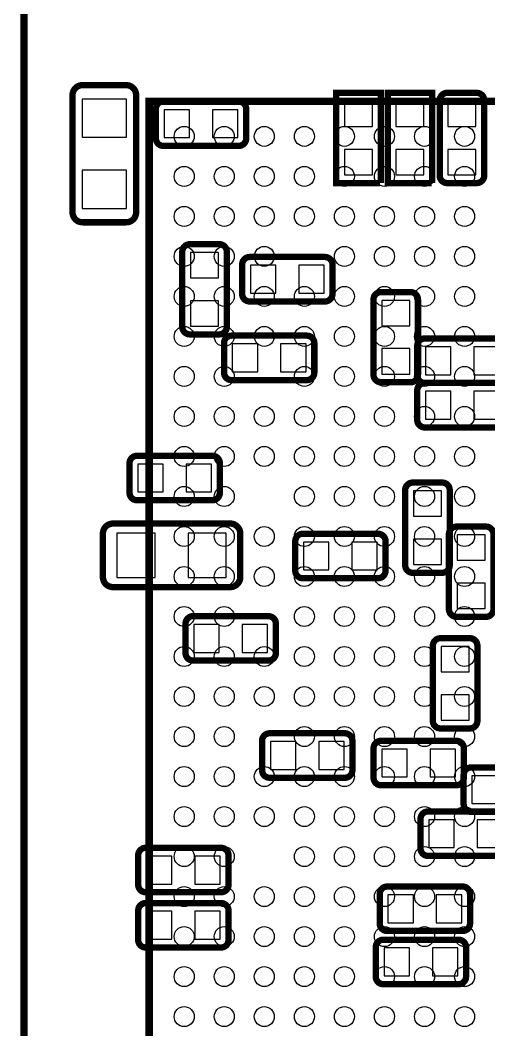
# Model space of a CAD drawing. Extents: x 0 to 70, y 0.5 to 55.5.
# Drawn here: x 19.6 to 28.96, y 19.44 to 39.62 of the extents above; entities that cross this region are included whole.
import ezdxf

# ---------------------------------------------------------------- set-up
doc = ezdxf.new("R2010")
doc.units = 0
for name, color, linetype in [('PG_SILKSCREEN_BOTTOM', 13, 'CONTINUOUS'), ('PG_SILKSCREEN_TOP', 253, 'CONTINUOUS'), ('PIN_BOTTOM', 13, 'CONTINUOUS'), ('PIN_TOP', 92, 'CONTINUOUS')]:
    doc.layers.add(name, color=color, linetype=linetype)

msp = doc.modelspace()

# ---------------------------------------------------------------- linework, layer by layer
at = {"layer": 'PG_SILKSCREEN_BOTTOM', "const_width": 0.127}
for points in [[(21.914307, 35.781361), (21.914307, 38.124562, 0.414206), (21.714308, 38.324561), (20.844307, 38.324561, 0.414212), (20.644307, 38.124562), (20.644307, 35.781361, 0.414219), (20.844307, 35.581361), (21.714308, 35.581361, 0.414212), (21.914307, 35.781361)], [(28.866084, 36.516589), (28.866084, 37.065102), (28.866084, 37.471502), (28.866084, 38.01999, 0.414239), (28.716072, 38.170002), (28.127071, 38.170002, 0.414212), (27.977084, 38.01999), (27.977084, 36.516589, 0.414178), (28.127071, 36.366602), (28.716072, 36.366602, 0.414212), (28.866084, 36.516589)], [(23.962487, 37.998756), (23.413974, 37.998756), (23.007574, 37.998756), (22.459086, 37.998756, 0.414221), (22.309074, 37.848769), (22.309074, 37.259768, 0.414214), (22.459086, 37.109756), (23.962487, 37.109756, 0.414164), (24.112474, 37.259768), (24.112474, 37.848769, 0.414187), (23.962487, 37.998756)], [(22.836022, 34.994571), (22.836022, 34.446083), (22.836022, 34.039683), (22.836022, 33.49117, 0.414211), (22.986035, 33.341183), (23.575035, 33.341183, 0.414175), (23.725022, 33.49117), (23.725022, 34.994571, 0.414214), (23.575035, 35.144583), (22.986035, 35.144583, 0.41425), (22.836022, 34.994571)], [(24.182045, 33.999272), (24.730558, 33.999272), (25.136958, 33.999272), (25.685445, 33.999272, 0.414208), (25.835458, 34.149259), (25.835458, 34.738259, 0.414239), (25.685445, 34.888272), (24.182045, 34.888272, 0.414217), (24.032058, 34.738259), (24.032058, 34.149259, 0.414186), (24.182045, 33.999272)], [(27.543684, 32.533311), (27.543684, 33.081824), (27.543684, 33.488224), (27.543684, 34.036711, 0.414232), (27.393671, 34.186724), (26.804671, 34.186724, 0.414215), (26.654684, 34.036711), (26.654684, 32.533311, 0.414193), (26.804671, 32.383324), (27.393671, 32.383324, 0.41421), (27.543684, 32.533311)], [(25.323521, 33.315351), (24.775008, 33.315351), (24.368608, 33.315351), (23.82012, 33.315351, 0.414251), (23.670108, 33.165339), (23.670108, 32.576338, 0.414208), (23.82012, 32.426351), (25.323521, 32.426351, 0.414174), (25.473508, 32.576338), (25.473508, 33.165339, 0.414217), (25.323521, 33.315351)], [(27.678507, 32.369811), (28.22702, 32.369811), (28.63342, 32.369811), (29.181908, 32.369811, 0.41422), (29.33192, 32.519798), (29.33192, 33.108798, 0.414239), (29.181908, 33.258811), (27.678507, 33.258811, 0.414205), (27.52852, 33.108798), (27.52852, 32.519798, 0.414186), (27.678507, 32.369811)], [(27.678507, 31.479998), (28.22702, 31.479998), (28.63342, 31.479998), (29.181908, 31.479998, 0.414246), (29.33192, 31.63001), (29.33192, 32.219011, 0.414213), (29.181908, 32.368998), (27.678507, 32.368998, 0.414179), (27.52852, 32.219011), (27.52852, 31.63001, 0.414212), (27.678507, 31.479998)], [(23.435793, 30.913832), (22.887305, 30.913832), (22.480905, 30.913832), (21.932392, 30.913832, 0.414171), (21.782405, 30.763845), (21.782405, 30.174844, 0.414215), (21.932392, 30.024832), (23.435793, 30.024832, 0.414253), (23.585805, 30.174844), (23.585805, 30.763845, 0.41421), (23.435793, 30.913832)], [(27.288236, 30.227549), (27.288236, 29.679036), (27.288236, 29.272636), (27.288236, 28.724149, 0.414206), (27.438223, 28.574136), (28.027224, 28.574136, 0.414242), (28.177236, 28.724149), (28.177236, 30.227549, 0.414219), (28.027224, 30.377536), (27.438223, 30.377536, 0.414183), (27.288236, 30.227549)], [(23.793958, 29.558209), (21.450757, 29.558209, 0.414199), (21.250758, 29.358209), (21.250758, 28.488208, 0.414219), (21.450757, 28.288209), (23.793958, 28.288209, 0.414226), (23.993958, 28.488208), (23.993958, 29.358209, 0.414205), (23.793958, 29.558209)], [(29.050869, 27.84409), (29.050869, 28.392603), (29.050869, 28.799003), (29.050869, 29.34749, 0.414211), (28.900882, 29.497503), (28.311881, 29.497503, 0.41423), (28.161869, 29.34749), (28.161869, 27.84409, 0.414213), (28.311881, 27.694103), (28.900882, 27.694103, 0.414195), (29.050869, 27.84409)], [(26.745971, 29.354221), (26.197458, 29.354221), (25.791058, 29.354221), (25.242571, 29.354221, 0.414238), (25.092558, 29.204209), (25.092558, 28.615208, 0.414203), (25.242571, 28.465221), (26.745971, 28.465221, 0.414186), (26.895958, 28.615208), (26.895958, 29.204209, 0.414222), (26.745971, 29.354221)], [(24.554967, 27.707311), (24.006454, 27.707311), (23.600054, 27.707311), (23.051567, 27.707311, 0.414204), (22.901554, 27.557324), (22.901554, 26.968323, 0.414242), (23.051567, 26.818311), (24.554967, 26.818311, 0.414221), (24.704954, 26.968323), (24.704954, 27.557324, 0.414182), (24.554967, 27.707311)], [(28.729534, 25.612369), (28.729534, 26.160882), (28.729534, 26.567282), (28.729534, 27.11577, 0.414218), (28.579547, 27.265782), (27.990546, 27.265782, 0.414236), (27.840534, 27.11577), (27.840534, 25.612369, 0.414207), (27.990546, 25.462382), (28.579547, 25.462382, 0.414188), (28.729534, 25.612369)], [(26.083031, 25.364999), (25.534518, 25.364999), (25.128118, 25.364999), (24.579631, 25.364999, 0.414199), (24.429618, 25.215012), (24.429618, 24.626011, 0.414242), (24.579631, 24.475999), (26.083031, 24.475999, 0.414226), (26.233018, 24.626011), (26.233018, 25.215012, 0.414182), (26.083031, 25.364999)], [(26.806119, 24.325986), (27.354632, 24.325986), (27.761032, 24.325986), (28.309519, 24.325986, 0.414207), (28.459532, 24.475973), (28.459532, 25.064974, 0.414237), (28.309519, 25.214986), (26.806119, 25.214986, 0.414218), (26.656132, 25.064974), (26.656132, 24.475973, 0.414188), (26.806119, 24.325986)], [(28.605404, 23.793729), (29.153917, 23.793729), (29.560317, 23.793729), (30.108804, 23.793729, 0.414248), (30.258817, 23.943742), (30.258817, 24.532717, 0.414248), (30.108804, 24.682729), (28.605404, 24.682729, 0.414226), (28.455417, 24.532717), (28.455417, 23.943742, 0.414227), (28.605404, 23.793729)], [(29.247871, 23.80234), (28.699358, 23.80234), (28.292958, 23.80234), (27.744471, 23.80234, 0.414245), (27.594458, 23.652328), (27.594458, 23.063327, 0.414197), (27.744471, 22.91334), (29.247871, 22.91334, 0.41418), (29.397858, 23.063327), (29.397858, 23.652328, 0.414228), (29.247871, 23.80234)], [(23.609071, 23.075519), (23.060558, 23.075519), (22.654158, 23.075519), (22.105671, 23.075519, 0.414211), (21.955658, 22.925532), (21.955658, 22.336531, 0.414235), (22.105671, 22.186519), (23.609071, 22.186519, 0.414214), (23.759058, 22.336531), (23.759058, 22.925532, 0.41419), (23.609071, 23.075519)], [(28.432735, 22.301098), (27.884222, 22.301098), (27.477822, 22.301098), (26.929334, 22.301098, 0.414205), (26.779322, 22.151111), (26.779322, 21.562111, 0.414253), (26.929334, 21.412098), (28.432735, 21.412098, 0.41422), (28.582722, 21.562111), (28.582722, 22.151111, 0.414172), (28.432735, 22.301098)], [(23.609071, 21.970848), (23.060558, 21.970848), (22.654158, 21.970848), (22.105671, 21.970848, 0.4142), (21.955658, 21.820861), (21.955658, 21.23186, 0.414246), (22.105671, 21.081848), (23.609071, 21.081848, 0.414225), (23.759058, 21.23186), (23.759058, 21.820861, 0.414179), (23.609071, 21.970848)], [(28.353334, 21.2376), (27.804821, 21.2376), (27.398421, 21.2376), (26.849934, 21.2376, 0.414239), (26.699921, 21.087588), (26.699921, 20.498587, 0.414208), (26.849934, 20.3486), (28.353334, 20.3486, 0.414186), (28.503321, 20.498587), (28.503321, 21.087588, 0.414217), (28.353334, 21.2376)]]:
    msp.add_lwpolyline(points, format="xyb", dxfattribs=at)
for points in [[(26.800124, 36.366602), (26.800124, 38.170002), (25.911124, 38.170002), (25.911124, 36.366602), (26.787424, 36.366602)], [(27.827326, 36.366602), (27.827326, 38.170002), (26.938326, 38.170002), (26.938326, 36.366602), (27.814626, 36.366602)]]:
    msp.add_lwpolyline(points, dxfattribs=at)
at = {"layer": 'PG_SILKSCREEN_TOP', "const_width": 0.150012}
for points in [[(47.6742, 40.500097), (19.674205, 40.500097), (19.674205, 12.500102), (46.228, 12.500102)], [(45.174205, 38.000102), (22.1742, 38.000102), (22.1742, 15.000097), (45.174205, 15.000097), (45.174205, 38.000102)]]:
    msp.add_lwpolyline(points, dxfattribs=at)
at = {"layer": 'PIN_BOTTOM'}
for points in [[(20.834807, 37.283161), (21.723807, 37.283161), (21.723807, 38.045161), (20.834807, 38.045161)], [(26.076224, 37.496902), (26.635024, 37.496902), (26.635024, 38.004902), (26.076224, 38.004902)], [(27.103426, 37.496902), (27.662226, 37.496902), (27.662226, 38.004902), (27.103426, 38.004902)], [(28.142184, 37.496902), (28.700984, 37.496902), (28.700984, 38.004902), (28.142184, 38.004902)], [(22.982174, 37.274856), (22.982174, 37.833656), (22.474174, 37.833656), (22.474174, 37.274856)], [(23.947374, 37.274856), (23.947374, 37.833656), (23.439374, 37.833656), (23.439374, 37.274856)], [(26.076224, 36.531702), (26.635024, 36.531702), (26.635024, 37.039702), (26.076224, 37.039702)], [(27.103426, 36.531702), (27.662226, 36.531702), (27.662226, 37.039702), (27.103426, 37.039702)], [(28.142184, 36.531702), (28.700984, 36.531702), (28.700984, 37.039702), (28.142184, 37.039702)], [(20.834807, 35.860761), (21.723807, 35.860761), (21.723807, 36.622761), (20.834807, 36.622761)], [(23.559922, 34.979483), (23.001122, 34.979483), (23.001122, 34.471483), (23.559922, 34.471483)], [(24.197158, 34.723172), (24.197158, 34.164372), (24.705158, 34.164372), (24.705158, 34.723172)], [(25.162358, 34.723172), (25.162358, 34.164372), (25.670358, 34.164372), (25.670358, 34.723172)], [(23.559922, 34.014283), (23.001122, 34.014283), (23.001122, 33.506283), (23.559922, 33.506283)], [(26.819784, 33.513624), (27.378584, 33.513624), (27.378584, 34.021624), (26.819784, 34.021624)], [(24.343208, 32.591451), (24.343208, 33.150251), (23.835208, 33.150251), (23.835208, 32.591451)], [(25.308408, 32.591451), (25.308408, 33.150251), (24.800408, 33.150251), (24.800408, 32.591451)], [(26.819784, 32.548424), (27.378584, 32.548424), (27.378584, 33.056424), (26.819784, 33.056424)], [(27.69362, 33.093711), (27.69362, 32.534911), (28.20162, 32.534911), (28.20162, 33.093711)], [(28.65882, 33.093711), (28.65882, 32.534911), (29.16682, 32.534911), (29.16682, 33.093711)], [(27.69362, 32.203898), (27.69362, 31.645098), (28.20162, 31.645098), (28.20162, 32.203898)], [(28.65882, 32.203898), (28.65882, 31.645098), (29.16682, 31.645098), (29.16682, 32.203898)], [(22.455505, 30.189932), (22.455505, 30.748732), (21.947505, 30.748732), (21.947505, 30.189932)], [(23.420705, 30.189932), (23.420705, 30.748732), (22.912705, 30.748732), (22.912705, 30.189932)], [(28.012136, 30.212436), (27.453336, 30.212436), (27.453336, 29.704436), (28.012136, 29.704436)], [(22.292158, 28.478709), (22.292158, 29.367709), (21.530158, 29.367709), (21.530158, 28.478709)], [(23.714558, 28.478709), (23.714558, 29.367709), (22.952558, 29.367709), (22.952558, 28.478709)], [(28.326969, 28.824403), (28.885769, 28.824403), (28.885769, 29.332403), (28.326969, 29.332403)], [(25.765658, 28.630321), (25.765658, 29.189121), (25.257658, 29.189121), (25.257658, 28.630321)], [(26.730858, 28.630321), (26.730858, 29.189121), (26.222858, 29.189121), (26.222858, 28.630321)], [(28.012136, 29.247236), (27.453336, 29.247236), (27.453336, 28.739236), (28.012136, 28.739236)], [(28.326969, 27.859203), (28.885769, 27.859203), (28.885769, 28.367203), (28.326969, 28.367203)], [(23.574654, 26.983411), (23.574654, 27.542211), (23.066654, 27.542211), (23.066654, 26.983411)], [(24.539854, 26.983411), (24.539854, 27.542211), (24.031854, 27.542211), (24.031854, 26.983411)], [(28.005634, 26.592682), (28.564434, 26.592682), (28.564434, 27.100682), (28.005634, 27.100682)], [(28.005634, 25.627482), (28.564434, 25.627482), (28.564434, 26.135482), (28.005634, 26.135482)], [(25.102718, 24.641099), (25.102718, 25.199899), (24.594718, 25.199899), (24.594718, 24.641099)], [(26.067918, 24.641099), (26.067918, 25.199899), (25.559918, 25.199899), (25.559918, 24.641099)], [(26.821232, 25.049886), (26.821232, 24.491086), (27.329232, 24.491086), (27.329232, 25.049886)], [(27.786432, 25.049886), (27.786432, 24.491086), (28.294432, 24.491086), (28.294432, 25.049886)], [(28.620517, 24.517629), (28.620517, 23.958829), (29.128517, 23.958829), (29.128517, 24.517629)], [(28.267558, 23.07844), (28.267558, 23.63724), (27.759558, 23.63724), (27.759558, 23.07844)], [(29.232758, 23.07844), (29.232758, 23.63724), (28.724758, 23.63724), (28.724758, 23.07844)], [(22.628758, 22.351619), (22.628758, 22.910419), (22.120758, 22.910419), (22.120758, 22.351619)], [(23.593958, 22.351619), (23.593958, 22.910419), (23.085958, 22.910419), (23.085958, 22.351619)], [(27.452422, 21.577198), (27.452422, 22.135998), (26.944422, 22.135998), (26.944422, 21.577198)], [(28.417622, 21.577198), (28.417622, 22.135998), (27.909622, 22.135998), (27.909622, 21.577198)], [(22.628758, 21.246948), (22.628758, 21.805748), (22.120758, 21.805748), (22.120758, 21.246948)], [(23.593958, 21.246948), (23.593958, 21.805748), (23.085958, 21.805748), (23.085958, 21.246948)], [(27.373021, 20.5137), (27.373021, 21.0725), (26.865021, 21.0725), (26.865021, 20.5137)], [(28.338221, 20.5137), (28.338221, 21.0725), (27.830221, 21.0725), (27.830221, 20.5137)]]:
    msp.add_lwpolyline(points, close=True, dxfattribs=at)
at = {"layer": 'PIN_TOP'}
for centre in [(22.874199, 37.300103), (23.674197, 37.300103), (24.474195, 37.300103), (25.274194, 37.300103), (26.074192, 37.300103), (26.874191, 37.300103), (27.674214, 37.300103), (28.474213, 37.300103), (22.874199, 36.500105), (23.674197, 36.500105), (24.474195, 36.500105), (25.274194, 36.500105), (26.074192, 36.500105), (26.874191, 36.500105), (27.674214, 36.500105), (28.474213, 36.500105), (22.874199, 35.700106), (23.674197, 35.700106), (24.474195, 35.700106), (25.274194, 35.700106), (26.074192, 35.700106), (26.874191, 35.700106), (27.674214, 35.700106), (28.474213, 35.700106), (22.874199, 34.900108), (23.674197, 34.900108), (24.474195, 34.900108), (26.074192, 34.900108), (26.874191, 34.900108), (27.674214, 34.900108), (28.474213, 34.900108), (22.874199, 34.10011), (23.674197, 34.10011), (24.474195, 34.10011), (25.274194, 34.10011), (26.074192, 34.10011), (26.874191, 34.10011), (27.674214, 34.10011), (28.474213, 34.10011), (22.874199, 33.300111), (23.674197, 33.300111), (24.474195, 33.300111), (25.274194, 33.300111), (26.074192, 33.300111), (26.874191, 33.300111), (27.674214, 33.300111), (28.474213, 33.300111), (22.874199, 32.500087), (23.674197, 32.500087), (25.274194, 32.500087), (26.074192, 32.500087), (26.874191, 32.500087), (27.674214, 32.500087), (28.474213, 32.500087), (22.874199, 31.700089), (23.674197, 31.700089), (24.474195, 31.700089), (25.274194, 31.700089), (26.074192, 31.700089), (26.874191, 31.700089), (27.674214, 31.700089), (28.474213, 31.700089), (22.874199, 30.900091), (23.674197, 30.900091), (24.474195, 30.900091), (25.274194, 30.900091), (26.074192, 30.900091), (26.874191, 30.900091), (27.674214, 30.900091), (28.474213, 30.900091), (22.874199, 30.100092), (23.674197, 30.100092), (25.274194, 30.100092), (26.074192, 30.100092), (26.874191, 30.100092), (27.674214, 30.100092), (28.474213, 30.100092), (22.874199, 29.300094), (23.674197, 29.300094), (24.474195, 29.300094), (25.274194, 29.300094), (26.074192, 29.300094), (26.874191, 29.300094), (27.674214, 29.300094), (28.474213, 29.300094), (22.874199, 28.500095), (23.674197, 28.500095), (24.474195, 28.500095), (25.274194, 28.500095), (26.074192, 28.500095), (26.874191, 28.500095), (27.674214, 28.500095), (28.474213, 28.500095), (22.874199, 27.700097), (23.674197, 27.700097), (25.274194, 27.700097), (26.074192, 27.700097), (26.874191, 27.700097), (27.674214, 27.700097), (28.474213, 27.700097), (22.874199, 26.900099), (23.674197, 26.900099), (24.474195, 26.900099), (25.274194, 26.900099), (26.074192, 26.900099), (26.874191, 26.900099), (27.674214, 26.900099), (28.474213, 26.900099), (22.874199, 26.1001), (23.674197, 26.1001), (24.474195, 26.1001), (25.274194, 26.1001), (26.074192, 26.1001), (26.874191, 26.1001), (27.674214, 26.1001), (28.474213, 26.1001), (22.874199, 25.300102), (23.674197, 25.300102), (25.274194, 25.300102), (26.074192, 25.300102), (26.874191, 25.300102), (27.674214, 25.300102), (28.474213, 25.300102), (22.874199, 24.500103), (23.674197, 24.500103), (24.474195, 24.500103), (25.274194, 24.500103), (26.074192, 24.500103), (26.874191, 24.500103), (27.674214, 24.500103), (28.474213, 24.500103), (22.874199, 23.700105), (23.674197, 23.700105), (24.474195, 23.700105), (25.274194, 23.700105), (26.074192, 23.700105), (26.874191, 23.700105), (27.674214, 23.700105), (28.474213, 23.700105), (22.874199, 22.900107), (23.674197, 22.900107), (25.274194, 22.900107), (26.074192, 22.900107), (26.874191, 22.900107), (27.674214, 22.900107), (28.474213, 22.900107), (22.874199, 22.100108), (23.674197, 22.100108), (24.474195, 22.100108), (25.274194, 22.100108), (26.074192, 22.100108), (26.874191, 22.100108), (27.674214, 22.100108), (28.474213, 22.100108), (22.874199, 21.30011), (23.674197, 21.30011), (24.474195, 21.30011), (25.274194, 21.30011), (26.074192, 21.30011), (26.874191, 21.30011), (27.674214, 21.30011), (28.474213, 21.30011), (22.874199, 20.500111), (23.674197, 20.500111), (24.474195, 20.500111), (25.274194, 20.500111), (26.074192, 20.500111), (26.874191, 20.500111), (27.674214, 20.500111), (28.474213, 20.500111), (22.874199, 19.700088), (23.674197, 19.700088), (24.474195, 19.700088), (25.274194, 19.700088), (26.074192, 19.700088), (26.874191, 19.700088), (27.674214, 19.700088), (28.474213, 19.700088)]:
    msp.add_circle(centre, 0.2, dxfattribs=at)

doc.saveas('drawing.dxf')
